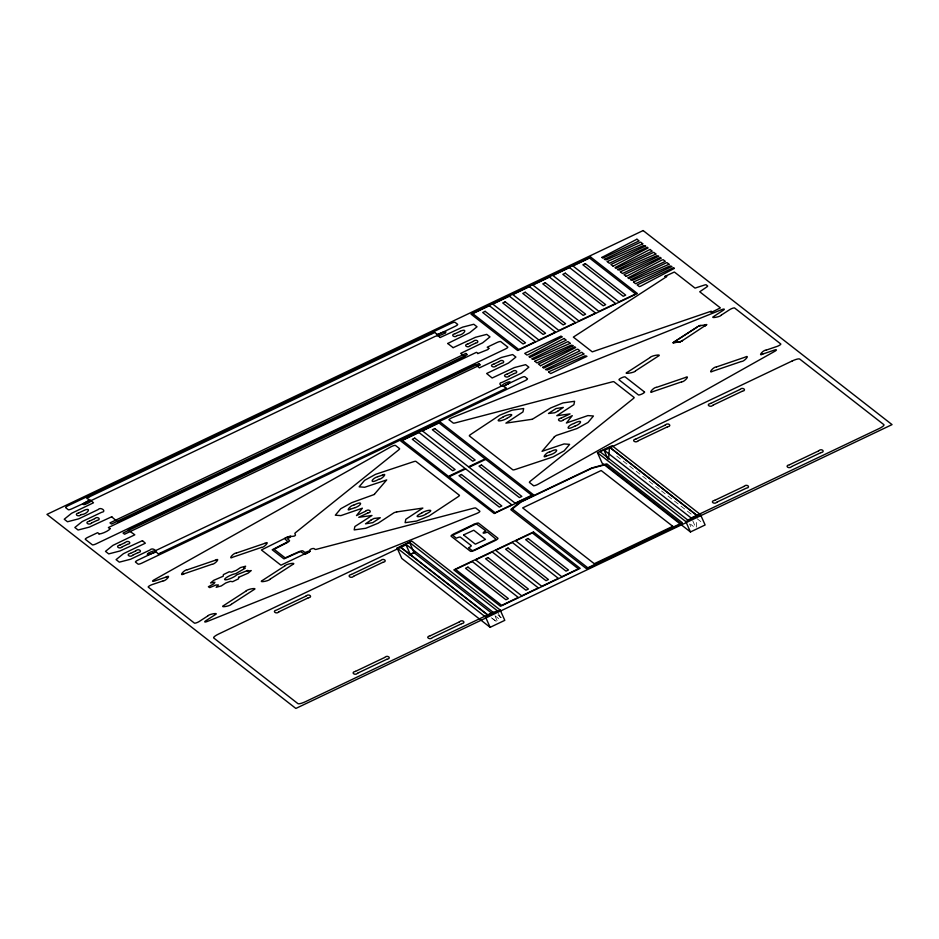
<?xml version="1.0" encoding="UTF-8"?>
<svg xmlns="http://www.w3.org/2000/svg" width="939" height="939" viewBox="0 0 939 939"><rect width="100%" height="100%" fill="white"/><g stroke="black" fill="none" stroke-linecap="round" stroke-linejoin="round"><path stroke-width="0.7" stroke-dasharray="4.7 3.52" d="M696.304 527.155L696.844 519.924M491.285 617.792L496.966 622.052M690.541 524.208L693.369 526.403M616.747 456.072L660.363 490.076M661.502 490.968L692.501 515.124M697.09 518.704L701.679 522.284M497.916 614.975L501.356 617.651M494.97 615.749L499.595 619.341M492.47 618.508L497.165 622.17M495.205 616.454L497.517 621.618M689.543 523.95L690.705 526.544M498.421 613.367L501.32 619.846M692.759 520.84L695.623 527.307"/><path stroke-width="1.41" d="M601.887 257.415L636.912 239.234M608.613 458.76L609.505 447.164L599.986 451.694L687.806 520.065M447.692 343.498L469.653 332.735L477.024 326.784L473.772 324.26L462.528 327.171L440.062 337.559M554.28 436.835L556.404 435.426L577.016 428.536L588.014 422.468L593.46 416L587.896 415.59L566.381 423.019L572.274 415.66L563.306 419.921M701.128 325.469L699.907 325.493M502.306 385.424L502.33 385.26A4.261 0.904 -24.1 0 1 507.905 382.138L508.879 381.891A4.261 0.904 -24.1 0 1 508.163 383.781M290.867 536.439L290.092 537.225A2.923 0.622 -24.1 0 1 288.778 537.953L287.487 538.88L289.447 540.441A4.895 1.033 -24.1 0 1 285.972 543.258L274.106 549.292L285.174 557.883L297.569 552.296A4.895 1.033 -24.1 0 1 302.886 550.923L304.905 552.461L306.701 551.921A2.923 0.622 -24.1 0 1 308.168 551.322L309.753 551.111M90.625 500.323L93.489 502.788L71.61 513.281L64.239 519.22L67.491 521.755L78.735 518.833L98.09 509.619C100.567 506.356 107.363 511.614 101.565 512.33L82.209 521.544L74.85 527.495L78.09 530.019L89.346 527.108L111.8 516.72M111.8 516.908L117.305 521.626A3.263 0.693 -24.1 0 0 120.849 520.711L462.458 358.076A3.263 0.693 -24.1 0 0 464.77 356.21L460.685 353.393L482.623 342.841L489.982 336.89L486.742 334.366L475.486 337.277L453.114 347.7M440.027 337.453L437.163 334.953L455.169 326.314A3.463 0.728 -24.1 0 0 457.622 324.331L455.028 322.312A3.463 0.728 -24.1 0 0 451.283 323.286L68.124 505.687A3.463 0.728 -24.1 0 0 65.671 507.67L68.265 509.701A3.463 0.728 -24.1 0 0 72.021 508.727L90.602 500.194M452.997 347.559L447.786 343.533M706.504 324.847L704.966 324.882M98.877 533.986C101.717 534.115 109.499 530.512 110.168 528.61M90.813 500.722L435.356 336.291L438.572 335.552A4.261 0.904 -24.1 0 0 445.239 332.735L445.52 332.5M502.306 385.683L154.994 550.911M534.878 361.139L571.299 345.141L573.248 345.646L536.979 362.912L534.878 361.269M607.287 261.523L643.708 245.513L645.645 246.018L609.388 263.284L607.275 261.641M620.397 271.747L656.819 255.737L658.755 256.241L622.498 273.507L620.386 271.864M548.587 371.832L585.009 355.834L586.945 356.327L550.688 373.593L548.576 371.95M570.114 343.369L533.622 359.391L531.767 358.851L568.036 341.585L570.137 343.228M642.71 243.882L606.301 259.868L604.364 259.364L640.621 242.098L642.734 243.741M633.508 281.97L669.941 265.96L671.878 266.465L635.609 283.731L633.508 282.087M655.821 254.105L619.317 270.127L617.475 269.587L653.732 252.321L655.845 253.964M583.823 354.05L547.414 370.036L545.477 369.532L581.734 352.266L583.847 353.909M477.716 353.627L487.904 349.543L489.019 348.252M374.321 494.337L386.715 479.911L364.708 487.259L359.132 486.848L364.578 480.381L375.577 474.324L413.406 461.753A4.355 0.916 -24.1 0 1 415.954 461.413L459.359 495.24A4.355 0.916 -24.1 0 1 458.197 496.661L429.029 515.981L416.716 521.028L405.108 522.683L405.801 519.29L422.867 508.069L396.857 511.896M554.433 436.87L542.049 451.33L564.057 443.947L569.621 444.358L564.175 450.826L553.177 456.882L515.347 469.453A4.355 0.916 -24.1 0 1 512.8 469.793L469.418 435.966A4.355 0.916 -24.1 0 1 470.58 434.534L499.736 415.214L512.048 410.179L523.669 408.524L522.976 411.916L505.898 423.137L531.908 419.31M207.824 615.831C209.503 613.883 220.055 612.345 214.867 614.916L205.723 620.82A3.263 0.693 -24.1 0 0 204.878 621.97A3.263 0.693 -24.1 0 0 207.449 621.395L476.437 513.598A3.463 0.728 -24.1 0 0 479.829 511.203L475.827 508.081A5.458 1.15 -24.1 0 0 473.643 508.21L316.783 549.221A4.355 0.916 -24.1 0 1 315.034 549.315C314.013 546.991 307.781 549.972 309.952 551.263M231.405 604.34C229.609 606.371 218.658 607.956 224.139 605.256L246.112 591.018M246.159 590.889C247.931 588.847 258.941 587.333 253.46 589.962L231.464 604.223M270.009 579.316C268.261 581.335 257.356 582.896 262.744 580.232L284.998 565.806M285.045 565.677C286.853 563.658 297.769 562.132 292.334 564.75L270.068 579.187M371.058 519.971L374.062 518.445L380.295 517.729L372.748 522.659L365.494 523.821L370.999 520.1M503.081 416.963C508.152 413.911 517.553 413.031 506.778 418.36M506.72 418.489C501.696 421.529 492.423 422.35 503.022 417.092M422.057 512.729C426.928 509.76 436.694 508.75 425.743 514.126M425.625 514.326C421.059 517.096 411.2 518.258 421.998 512.847M557.66 411.305L554.714 412.761L548.482 413.489L556.017 408.547L563.306 407.42L557.778 411.118M635.41 371.069C634.212 372.842 621.618 374.661 627.851 371.961L650.128 357.536M650.175 357.407C652.053 355.329 663.286 353.757 657.805 356.433L635.527 370.87M682.219 340.763L704.602 325.997M721.117 315.316C719.79 317.1 708.757 318.826 714.25 316.126L723.288 310.269A3.263 0.693 -24.1 0 0 724.133 309.107A3.263 0.693 -24.1 0 0 721.563 309.682L452.563 417.491A3.463 0.728 -24.1 0 0 449.171 419.886M706.609 324.894L705.694 325.469M682.512 340.446L681.291 341.338M699.942 325.516L697.477 326.772M147.611 553.881L148.233 553.376M444.898 333.005L445.239 332.746A4.261 0.904 -24.1 0 0 442.339 332.465L441.753 332.699A4.93 1.045 -24.1 0 1 436.776 334.19M682.336 340.599L680.153 341.843M83.982 510.37C92.362 506.731 87.468 514.478 81.118 514.607M80.93 514.76C78.383 517.659 73.324 513.856 78.735 512.882M94.604 518.657C97.527 515.617 102.069 519.701 96.834 520.499M91.506 523.07C89.252 525.817 83.712 522.284 89.358 521.168M125.216 542.519C128.138 539.479 132.681 543.575 127.422 544.374M431.987 333.697L435.168 332.5L436.435 334.073M122.187 546.885C119.582 549.773 114.57 545.982 119.969 545.031M135.838 550.806C138.667 547.742 143.362 551.944 138.068 552.648M460.321 331.209C468.608 327.57 463.972 335.246 457.457 335.446M132.751 555.219C130.474 557.966 124.946 554.421 130.603 553.317M457.27 335.587C454.64 338.463 449.699 334.671 455.075 333.721M161.074 552.719L158.034 553.893L156.696 552.308M473.256 341.35C476.202 338.298 480.686 342.442 475.521 343.193M470.216 345.74C467.575 348.639 462.645 344.824 468.021 343.874M499.149 361.538C502.072 358.452 506.579 362.665 501.403 363.37M496.05 365.94C493.82 368.698 488.292 365.13 493.902 364.05M512.178 371.633C515.088 368.604 519.607 372.666 514.431 373.476M509.091 376.046C506.837 378.804 501.356 375.236 506.943 374.156M365.647 511.156C368.464 508.116 373.252 512.201 367.853 513.011M279 611.817C276.383 614.763 271.359 610.972 276.794 609.963L305.785 596.195M563.071 420.109C560.806 422.855 555.278 419.31 560.923 418.207M305.95 596.065C308.908 593.014 313.462 597.192 308.168 597.92M353.674 576.276C351.151 579.152 346.033 575.419 351.479 574.41M380.635 560.501C383.488 557.473 388.136 561.545 382.854 562.355M638.238 440.802C635.644 443.666 630.562 439.933 636.043 438.936M665.211 425.027C668.087 421.963 672.711 426.189 667.418 426.881M712.877 405.272C710.612 408.031 705.083 404.474 710.729 403.383M739.897 389.474C742.737 386.422 747.385 390.554 742.127 391.317M357.7 673.204C355.106 676.068 350.036 672.359 355.505 671.338M384.673 657.429C387.537 654.366 392.185 658.591 386.88 659.284M432.339 637.675C430.085 640.41 424.534 636.888 430.191 635.773M459.359 621.876C462.188 618.836 466.847 622.956 461.589 623.719M716.95 502.165C714.415 505.018 709.309 501.297 714.767 500.299M743.923 486.402C746.916 483.339 751.4 487.541 746.129 488.257L717.15 502.025M791.636 466.613C789.018 469.488 784.065 465.697 789.453 464.746M818.608 450.837C821.602 447.774 825.921 451.964 820.886 452.68M706.163 325.246L705.189 325.739M207.765 615.961L199.338 621.418A3.263 0.693 -24.1 0 1 196.404 622.815A3.263 0.693 -24.1 0 1 194.408 623.097L148.268 587.121A3.263 0.693 -24.1 0 1 149.195 586.006A3.263 0.693 -24.1 0 1 152.13 584.61L162.87 580.959M697.102 327.065L674.789 341.526L697.278 327.042M721.246 315.128L729.662 309.67A3.263 0.693 -24.1 0 1 732.596 308.274A3.263 0.693 -24.1 0 1 734.591 307.98L780.743 343.967A3.263 0.693 -24.1 0 1 779.804 345.083A3.263 0.693 -24.1 0 1 776.87 346.479L766.142 350.13M166.203 577.027C171.802 574.081 165.898 580.971 163.21 580.936M762.785 354.073C757.573 356.996 762.82 350.13 765.931 350.13M183.786 573.905C178.445 576.875 183.985 569.797 187.084 569.785M215.36 560.207C221.041 557.203 214.937 564.339 212.202 564.292M382.384 475.134C388.1 472.153 381.833 479.418 379.11 479.242M264.904 543.317C270.573 540.324 264.352 547.59 261.641 547.425M350.341 509.267C345.259 512.166 350.376 505.205 353.674 505.123M546.334 456.119C541.099 459.042 546.521 451.999 549.667 451.976M508.163 383.781L507.635 384.063A4.93 1.045 -24.1 0 0 504.196 386.352M705.694 325.54L705.154 325.81M308.027 552.825L310.011 551.357L280.937 565.196L261.406 549.972L287.663 536.944C289.635 535.899 297.651 537.39 294.94 533.645A4.355 0.916 -24.1 0 1 295.527 532.648L398.758 449.828A5.458 1.15 -24.1 0 0 399.486 448.56L395.483 445.45A3.463 0.728 -24.1 0 0 390.859 446.87L154.125 579.832A3.263 0.693 -24.1 0 0 152.588 581.206A3.263 0.693 -24.1 0 0 154.63 580.995L166.144 577.062M286.677 537.413C281.219 538.775 291.207 541.463 285.761 542.836L272.193 549.773L283.954 558.893L298.191 552.519C301.572 549.526 303.673 556.275 307.041 553.294M691.609 518.258L697.161 515.593L609.505 447.164L697.172 515.605L687.735 520.1M89.698 496.708L431.811 333.838M78.876 512.858L83.806 510.511M455.215 333.685L460.145 331.338M89.498 521.145L94.428 518.786M91.74 522.894L96.682 520.546M468.162 343.838L473.092 341.491M470.404 345.587L475.334 343.24M494.043 364.015L498.973 361.668M496.285 365.764L501.215 363.416M120.11 545.007L125.04 542.66M122.352 546.756L127.281 544.409M130.732 553.294L135.662 550.935M507.072 374.121L512.013 371.774M132.974 555.043L137.916 552.695M509.325 375.87L514.255 373.522M161.308 552.543L503.433 389.673M365.471 511.286L356.491 515.57L362.384 508.187L340.869 515.617L335.305 515.206L340.74 508.738L351.738 502.67L374.497 494.407M561.053 418.172L570.043 413.899L556.78 415.719L573.893 404.674L574.586 401.282L562.966 402.937L550.653 407.972L532.037 419.44M367.712 513.034L358.745 517.307L371.985 515.488L354.872 526.533L354.179 529.913L365.799 528.27L378.112 523.223L394.075 512.706L396.821 511.79M397.127 548.059L411.787 541.075L500.158 609.974L504.795 620.339L490.135 627.322L401.763 558.423L397.127 548.059L485.498 616.958L490.135 627.322M597.45 452.692L612.111 445.708L700.482 514.607L705.119 524.971L690.458 531.955L602.087 463.056L597.45 452.692L685.822 521.591L690.458 531.955M492.658 613.942L414.158 552.742L409.521 542.366L497.341 610.749L487.893 615.245L400.073 546.862L409.592 542.331M351.609 574.375L380.471 560.642M636.184 438.9L665.035 425.167M710.87 403.347L739.721 389.603M279.176 611.688L308.027 597.943M353.862 576.123L382.713 562.391M638.426 440.649L667.289 426.916M713.112 405.096L741.974 391.363M409.099 554.926L415.202 552.026M414.158 552.742L410.355 554.55L400.073 546.862M355.646 671.303L384.497 657.558M430.332 635.75L459.183 622.005M714.896 500.264L743.758 486.531M789.582 464.711L818.444 450.978M357.888 673.052L386.739 659.319M432.574 637.499L461.425 623.754M791.823 466.46L820.686 452.727M485.498 616.958L500.158 609.974M685.822 521.591L700.482 514.607M487.881 615.233L493.468 612.592M287.663 536.944L290.609 536.181M698.909 325.868L704.978 324.917M680.822 341.456L679.449 342.054M704.813 324.941L705.858 324.624M377.771 476.719L382.326 475.169M378.898 479.242C369.168 484.594 371.011 478.996 377.548 476.719M656.643 387.326L685.001 377.654C690.846 374.532 684.472 382.056 681.632 381.915M716.516 366.914L744.873 357.254C750.766 354.109 744.392 361.597 741.505 361.515M762.867 354.026L774.346 350.106A3.263 0.693 -24.1 0 1 776.389 349.895A3.263 0.693 -24.1 0 1 774.851 351.268L538.153 484.219A3.463 0.728 -24.1 0 1 533.516 485.639M681.409 381.927L653.051 391.586C647.405 394.673 653.403 387.279 656.42 387.326M741.282 361.515L712.924 371.175C707.396 374.227 713.241 366.879 716.293 366.914M573.752 423.571C583.236 418.489 581.969 423.512 575.091 426.095M574.879 426.095C565.102 431.377 566.992 425.93 573.541 423.571M353.897 505.123C363.323 500.1 361.914 505.205 355.235 507.635M350.47 509.196L355.024 507.635M187.295 569.785L215.301 560.243M236.487 553.012L264.845 543.352M183.868 573.858L211.862 564.316M261.418 547.425L233.06 557.097C227.508 560.184 233.259 552.942 236.276 553.012M549.878 451.976C559.398 446.894 557.989 452.035 551.216 454.488M546.451 456.049L551.005 454.488M680.094 341.737L673.345 342.665L674.765 341.538L672.876 342.829L679.214 341.972M89.557 496.743L86.752 498.363L88.959 499.501M503.586 389.638L506.379 388.018L504.161 386.88M85.214 504.243L84.252 504.489M705.823 324.612L706.668 324.554M650.023 249.457L615.01 267.592L615.937 268.39L652.206 251.136L650.093 249.492M613.12 266.148L648.121 247.966L647.182 247.215L610.913 264.481L613.026 266.124M564.034 338.498L529.009 356.656L529.948 357.43L566.217 340.164L564.104 338.521M540.653 365.717L575.654 347.536L574.703 346.784L538.446 364.05L540.559 365.694M626.266 276.371L661.232 258.19L660.293 257.439L624.036 274.704L626.137 276.348M154.818 550.853L154.559 550.829A4.261 0.904 -24.1 0 0 147.881 553.646A4.261 0.904 -24.1 0 0 150.792 553.916L151.367 553.681A4.93 1.045 -24.1 0 1 156.355 552.191M636.982 239.257L639.083 240.912L602.826 258.166L601.911 257.45M488.679 348.334L487.224 347.195L497.06 342.5A3.474 0.728 -24.1 0 1 500.722 341.585L507.753 347.066A3.463 0.728 -24.1 0 1 505.393 349.003L96.107 543.857A3.463 0.728 -24.1 0 1 92.362 544.82L85.32 539.338A3.463 0.728 -24.1 0 1 87.773 537.354L97.621 532.671L99.088 533.81M477.928 353.451L476.472 352.313L108.372 527.554L109.828 528.692M449.288 419.979L453.173 423.008A5.458 1.15 -24.1 0 0 455.356 422.879L612.228 381.868A4.355 0.916 -24.1 0 1 613.965 381.774L634.06 397.432A4.355 0.916 -24.1 0 1 633.485 398.441L530.253 481.261A5.458 1.15 -24.1 0 0 529.526 482.529L533.399 485.557M488.714 615.573L410.355 554.55L405.718 544.174M603.859 449.851L607.92 458.925M90.778 501.121A4.261 0.904 -24.1 0 1 84.721 504.372A4.261 0.904 -24.1 0 1 84.991 502.588L85.484 502.318A4.93 1.045 -24.1 0 0 88.923 500.029M542.719 367.337L543.658 368.111L579.915 350.846L577.814 349.202L576.64 349.484L542.719 367.337M561.945 336.855L561.006 336.103L524.737 353.369L526.849 355.012L527.964 354.754L561.921 336.937M628.121 277.838L629.06 278.613L665.317 261.359L663.204 259.716L662.03 259.997L628.121 277.815M674.343 268.413L640.433 286.289L639.33 286.595L637.147 284.928L673.404 267.662L674.331 268.378M238.6 577.332L238.518 578.835L232.626 581.687L230.255 581.347L225.7 583.002L221.287 585.936L216.181 587.298L218.364 584.962L215.982 584.997L209.726 587.626L208.364 586.758L213.916 583.765L214.914 582.239L210.571 582.943L213.763 580.314L223.236 576.206L223.341 574.633L229.198 571.804L231.522 572.144L236.323 570.372L240.548 567.555L245.642 566.205L243.647 568.353L245.149 568.259L235.689 573.682A6.878 1.455 -24.1 0 0 226.041 577.814A6.878 1.455 -24.1 0 0 227.79 579.457A6.878 1.455 -24.1 0 0 236.839 574.797L247.79 570.384L247.274 571.194L251.253 570.56L248.06 573.189L238.6 577.332M142.47 540.664L145.334 543.2L123.455 553.681L116.084 559.632L119.323 562.156L130.58 559.245L149.935 550.031C152.411 546.709 159.172 551.991 153.409 552.731L137.939 560.102A3.463 0.728 -24.1 0 0 135.486 562.085L138.08 564.104A3.463 0.728 -24.1 0 0 141.824 563.13L524.971 380.718A3.463 0.728 -24.1 0 0 527.425 378.734L524.831 376.715A3.463 0.728 -24.1 0 0 521.086 377.689L505.616 385.049C503.116 388.347 496.402 383.042 502.142 382.349L521.485 373.135L528.857 367.184L525.617 364.661L514.361 367.572L492.142 378.006L486.637 373.511L508.515 363.029L515.887 357.078L512.635 354.555L501.391 357.466L479.395 367.865L475.791 364.79A3.263 0.693 -24.1 0 0 472.247 365.705L130.638 528.34A3.263 0.693 -24.1 0 0 128.326 530.218L134.817 534.807L112.844 545.418L105.485 551.369L108.724 553.893L119.981 550.982L142.47 540.664M463.608 534.984L475.345 544.186L485.463 539.409L473.784 530.23L463.666 534.866M512.354 508.985L587.814 567.802L680.857 523.446L605.397 464.688L591.91 468.268L521.168 501.942L512.377 508.938M452.68 535.23L456.237 538.211A3.944 0.833 -24.1 0 1 460.403 537.167L471.225 545.594A3.944 0.833 -24.1 0 1 468.538 547.801L472.047 550.536L473.502 550.348L496.191 539.373L487.376 532.014A3.944 0.833 -24.1 0 1 483.209 533.07A3.944 0.833 -24.1 0 1 485.897 530.864L476.319 523.868L452.68 535.23M665.012 276.371L666.807 276.524L573.353 337.113L592.274 351.855L710.823 311.337L711.445 311.29L710.694 312.065L711.797 312.159L720.366 307.898L699.731 291.783L706.644 287.052A3.263 0.693 -24.1 0 0 707.583 285.937L706.187 284.857A3.263 0.693 -24.1 0 0 704.191 285.139L695.024 288.109L674.366 272.017L665.012 276.371M668.955 264.317L632.522 280.315L630.585 279.81L666.854 262.544L668.955 264.188M519.114 502.764L511.344 509.032A3.263 0.693 -24.1 0 0 510.922 509.783L586.194 568.459A3.263 0.693 -24.1 0 0 589.739 567.532L679.989 524.572A3.31 0.704 -24.1 0 0 682.301 522.683L607.017 464.03A3.263 0.693 -24.1 0 0 605.725 464.101L591.605 468.021L521.004 501.637A3.263 0.693 -24.1 0 0 519.114 502.764M792.246 360.94L604.446 450.368L691.198 518.011L879.045 428.607A6.913 1.455 -24.1 0 0 883.892 424.674L799.676 359.027A6.913 1.455 -24.1 0 0 792.246 360.94M672.782 526.321L594.27 563.705L522.659 507.893L601.171 470.521L672.782 526.321M493.163 612.287L305.375 701.726A6.913 1.455 -24.1 0 1 297.933 703.64L213.728 637.98A6.913 1.455 -24.1 0 1 218.564 634.048L406.411 544.655L493.163 612.287M643.145 230.56L46.95 514.384L295.855 708.44L892.05 424.616L643.145 230.56M590.725 257.11L470.991 314.107L517.671 350.505L637.405 293.508L590.725 257.11M489.383 305.738L472.763 313.649L518.833 349.566L535.453 341.655L489.383 305.738M509.419 296.196L492.799 304.107L538.869 340.024L555.489 332.113L509.419 296.196M529.455 286.665L512.835 294.576L558.905 330.493L575.525 322.582L529.455 286.665M549.491 277.122L532.871 285.033L578.94 320.95L595.561 313.039L549.491 277.122M569.527 267.58L552.907 275.491L598.976 311.408L615.597 303.497L569.527 267.58M589.563 258.049L572.943 265.96L619.012 301.877L635.633 293.966L589.563 258.049M485.146 311.337L482.705 312.499L523.07 343.967L525.511 342.805L485.146 311.337M505.182 301.795L502.741 302.957L543.106 334.437L545.547 333.263L505.182 301.795M525.218 292.252L522.777 293.426L563.142 324.894L565.583 323.732L525.218 292.252M545.254 282.721L542.812 283.883L583.178 315.351L585.619 314.189L545.254 282.721M565.29 273.179L562.848 274.341L603.214 305.821L605.655 304.647L565.29 273.179M585.326 263.648L582.884 264.81L623.25 296.278L625.691 295.116L585.326 263.648M465.814 353.463L109.969 522.87L111.483 524.056L467.329 354.637L465.814 353.463M478.878 363.651L123.032 533.059L124.547 534.232L480.392 364.825L478.878 363.651M440.18 422.034L400.601 440.884L494.207 513.551L533.552 494.83L440.18 422.034M418.982 432.515L402.373 440.426L448.443 476.343L465.051 468.432L418.982 432.515M439.018 422.973L422.409 430.884L468.479 466.8L485.087 458.889L439.018 422.973M414.756 438.114L412.315 439.276L452.68 470.744L455.122 469.582L414.756 438.114M434.792 428.571L432.351 429.733L472.716 461.202L475.157 460.04L434.792 428.571M465.674 468.913L449.053 476.824L495.135 512.729L511.755 504.818L465.674 468.913M485.709 459.371L469.089 467.282L515.171 503.187L531.791 495.276L485.709 459.371M461.436 474.5L458.995 475.662L499.372 507.13L501.813 505.968L461.436 474.5M481.472 464.969L479.031 466.131L519.408 497.588L521.849 496.426L481.472 464.969M473.819 524.373L454.206 533.704A4.355 0.916 -24.1 0 0 451.107 536.204L470.451 551.287A4.355 0.916 -24.1 0 0 475.181 550.066L494.806 540.723A4.355 0.916 -24.1 0 0 497.893 538.223L478.55 523.14A4.355 0.916 -24.1 0 0 473.819 524.373M533.481 531.967L453.83 569.891L500.51 606.289L580.173 568.365L533.481 531.967M472.223 561.522L455.603 569.433L501.672 605.35L518.293 597.439L472.223 561.522M492.259 551.979L475.639 559.89L521.708 595.807L538.329 587.896L492.259 551.979M512.295 542.437L495.675 550.348L541.744 586.265L558.365 578.365L512.295 542.437M532.331 532.906L515.711 540.817L561.78 576.734L578.401 568.823L532.331 532.906M467.986 567.121L465.544 568.283L505.91 599.751L508.351 598.589L467.986 567.121M488.022 557.578L485.58 558.74L525.946 590.208L528.387 589.046L488.022 557.578M508.058 548.036L505.616 549.198L545.982 580.678L548.423 579.516L508.058 548.036M528.094 538.505L525.652 539.667L566.017 571.135L568.459 569.973L528.094 538.505M644.506 391.997L625.163 376.915A3.404 0.716 -24.1 0 0 621.465 377.877A3.404 0.716 -24.1 0 0 619.047 379.826L638.391 394.908A3.404 0.716 -24.1 0 0 642.088 393.946A3.404 0.716 -24.1 0 0 644.506 391.997"/></g></svg>
